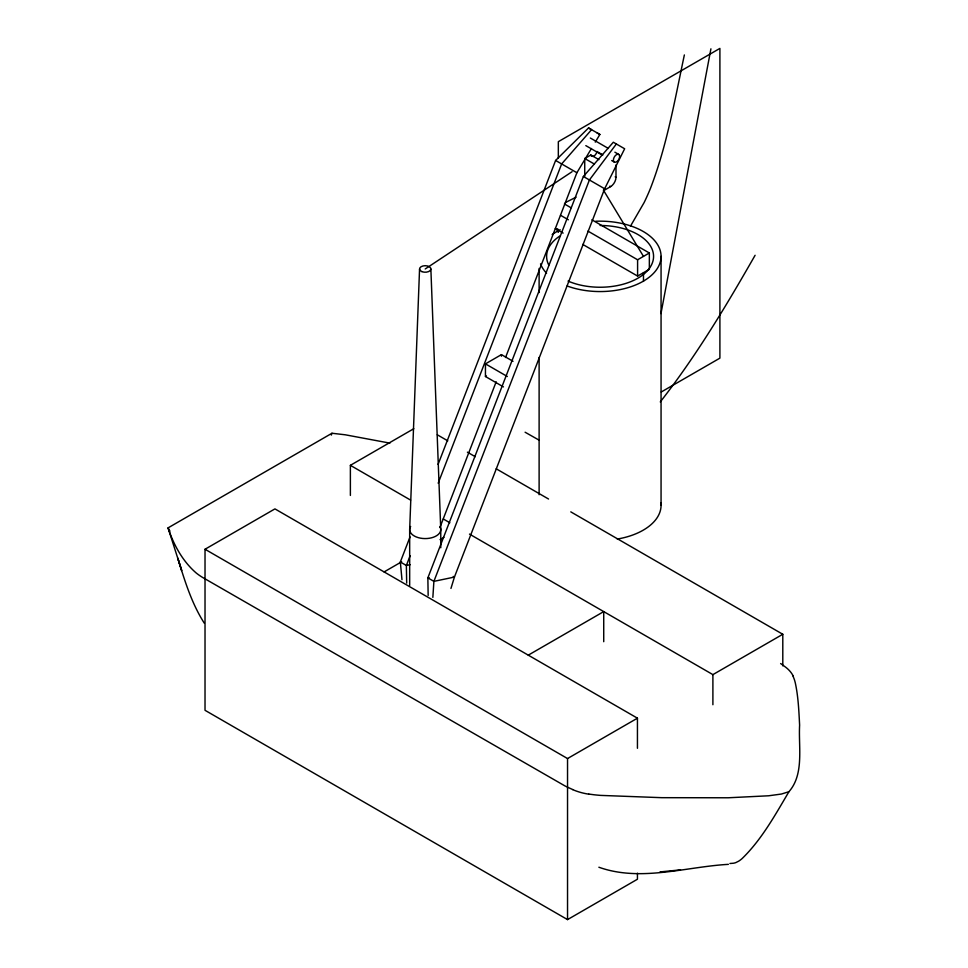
<?xml version="1.0" encoding="UTF-8"?>
<svg xmlns="http://www.w3.org/2000/svg" width="968" height="968" viewBox="0 0 968 968"><rect width="100%" height="100%" fill="white"/><g stroke="black" fill="none" stroke-linecap="round" stroke-linejoin="round"><path stroke-width="1.45" d="M503.445 386.897L485.44 376.504L485.452 363.871L501.436 354.615L513.016 361.306M501.436 356.2L501.436 354.615M419.555 268.971L409.67 529.617L409.67 585.555M432.853 597.377L433.894 581.357L589.415 179.975L616.35 143.978M710.923 48.824L660.962 313.584M684.364 54.934C674.805 99.837 667.025 145.587 650.375 188.566A138.085 79.727 -60 0 1 644.144 202.53L630.483 226.149M450.955 588.435L454.428 577.073L604.649 188.76L624.65 148.769L613.325 142.236L583.377 176.491L427.856 577.872L428.159 595.489M331.346 435.104L331.976 433.253L345.298 434.801L389.886 443.126M410.045 536.889L400.341 561.985L401.974 579.723M438.081 464.398L555.608 160.458L588.556 127.933L599.87 134.467L595.272 142.127M410.142 555.717L406.366 565.481L406.681 583.087M438.177 483.214L561.646 163.943L591.569 129.676L588.556 127.933M439.932 527.463L496.173 381.791M505.538 357.519L576.892 172.727L591.448 148.503M755.1 255.286C726.218 305.815 696.198 355.994 660.273 401.914M793.07 676.208L794.268 679.282A130.946 75.601 0 0 1 795.321 682.997C798.298 696.839 798.878 711.056 799.616 725.153C798.358 746.727 804.396 774.158 788.944 791.703C775.114 815.032 761.768 839.45 742.154 858.531A80.247 46.331 60 0 1 738.632 861.193L735.898 862.561A36.82 21.26 60 0 1 733.357 863.238L729.92 863.492M425.218 268.971L572.076 171.711M485.44 376.504L486.444 375.923M584.732 176.297L584.732 158.51L590.831 154.977L598.914 159.647M603.524 190.72L610.602 186.63A7.623 4.404 -60 0 0 615.987 177.301L615.987 164.971M331.976 433.253L168.069 527.875C173.611 544.73 182.541 561.125 196.068 572.875A70.059 40.45 0 0 0 202.881 577.606L564.755 785.81A195.911 113.111 0 0 0 568.107 787.444L572.79 789.585M587.951 231.11L637.597 259.775L649.346 252.987L649.346 269.298L637.597 276.074L582.724 244.396M637.44 873.221L637.44 879.234L567.538 919.6L205.022 710.306L205.022 549.255L274.936 508.89L637.44 718.183L637.44 748.288M350.38 495.434L350.38 465.33L413.82 428.703M661.265 391.979L719.902 358.136L719.902 48.4L558.33 141.679L558.33 158.292M384.102 571.919L401.006 562.154M440.041 539.624L443.937 537.373M528.274 655.154L603.729 611.594L603.729 641.699M205.022 549.255L567.538 758.549L637.44 718.183M469.48 534.094L712.896 674.623L782.797 634.27L782.797 665.875M788.944 791.703L781.418 794.038L768.665 795.781L728.142 797.777L661.822 797.68L600.656 795.394A130.946 75.601 0 0 1 594.207 794.788L588.895 794.087M565.336 202.566L576.105 197.182M401.623 561.718L400.341 561.985L406.366 565.481L410.226 564.671M429.139 577.606L427.856 577.872L433.894 581.357L454.428 577.073L453.29 576.42M728.372 864.351C685.683 866.784 640.622 882.138 598.877 867.231M660.019 871.926L680.504 869.881M539.309 440.271L525.104 432.224M590.323 138.013L608.424 148.467M614.898 152.194L618.782 154.444A4.417 2.553 -60 0 1 617.281 161.305A4.417 2.553 -60 0 1 613.518 158.982A4.417 2.553 -60 0 1 618.782 154.444M597.764 151.915L596.953 151.444A4.417 2.553 -60 0 1 592.876 156.477M598.575 152.387L599.386 152.847M600.184 153.319L602.616 154.711M585.821 145.623L602.64 155.328M611.691 160.555L614.281 162.055M584.732 158.51L594.437 164.1M615.176 176.829L615.987 177.301M609.792 186.171L610.602 186.63M555.608 160.458L576.892 172.727M583.377 176.491L604.649 188.76M564.429 203.958L570.963 207.733M591.859 219.797L649.346 252.987M560.52 215.271L568.361 219.797M555.293 228.557L563.134 233.082M485.452 363.871L507.329 376.504M437.306 434.789L447.773 440.839M467.399 452.177L475.252 456.702M496.197 468.79L548.541 499.016M570.793 511.866L782.797 634.27M350.38 465.33L410.577 500.093M443.296 518.981L449.842 522.756M596.857 132.725L599.87 134.467M204.369 623.283C191.603 603.415 184.634 580.485 177.773 558.1L181.681 570.539L168.069 527.875L168.71 529M603.439 190.164L643.478 256.375M169.339 530.089L169.957 531.142M430.869 268.971L440.767 529.617L440.767 547.755M712.896 674.623L712.896 704.728M661.059 256.363L661.059 505.272M643.478 272.686L643.478 281.41M637.597 259.775L637.597 276.074M567.538 758.549L567.538 919.6M558.33 229.307L558.33 232.332M557.253 228.714L557.253 231.63M539.115 268.426L539.115 292.566M539.115 357.434L539.115 494.721M440.029 526.894A15.548 8.978 0 0 1 424.831 538.583A15.548 8.978 0 0 1 410.65 526.471M591.714 156.32A4.417 2.553 -60 0 1 590.831 154.977M660.914 502.767A60.972 35.199 0 0 1 617.269 539.055M595.744 221.248A60.972 35.199 0 0 1 659.172 265.063A60.972 35.199 0 0 1 567.127 285.971M546.581 273.23A60.972 35.199 0 0 1 540.519 263.841M552.159 234.595A60.972 35.199 0 0 1 560.169 229.755M600.087 225.483A53.482 30.879 0 0 1 650.835 266.115A53.482 30.879 0 0 1 568.047 281.083M548.783 265.063A53.482 30.879 0 0 1 559.673 236.144M588.846 794.196A47.008 27.14 0 0 1 572.717 789.634M780.631 663.552A195.911 113.111 0 0 1 781.563 664.205L785.278 666.904A47.008 27.14 0 0 1 793.264 676.172M421.891 271.609A5.651 3.267 0 0 0 430.845 269.31A5.651 3.267 0 0 0 422.907 265.982A5.651 3.267 0 0 0 421.891 271.609"/></g></svg>
